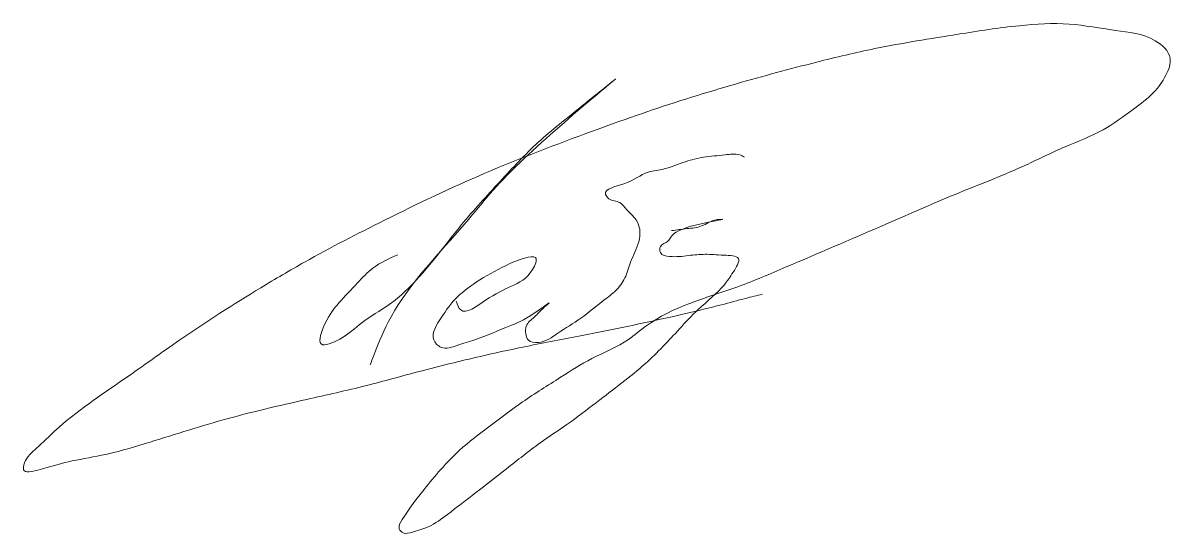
# Model space of a CAD drawing. Header units: millimetres. Extents: x 1 to 16.8, y 0.7 to 7.7.
import ezdxf

# ---------------------------------------------------------------- set-up
doc = ezdxf.new("R2010")
doc.units = ezdxf.units.MM

msp = doc.modelspace()

# ---------------------------------------------------------------- linework, layer by layer
at = {"color": 5, "lineweight": 18}
for points in [[(9.939, 4.852), (10.153, 4.879), (10.352, 4.916), (10.548, 5), (10.611, 5.007), (10.002, 4.83), (9.93, 4.764), (9.891, 4.709), (9.788, 4.635), (9.787, 4.551), (9.912, 4.497), (10.173, 4.51), (10.4, 4.527), (10.656, 4.515), (10.857, 4.468), (10.785, 4.282), (10.664, 4.11), (10.305, 3.769), (10.048, 3.503), (9.583, 3.029), (9.26, 2.763), (8.912, 2.495), (8.506, 2.192), (8.137, 1.938), (7.676, 1.582), (7.255, 1.256), (6.867, 0.957), (6.61, 0.79), (6.385, 0.714), (6.258, 0.704), (6.206, 0.759), (6.247, 0.889), (6.548, 1.301), (7.028, 1.833), (7.451, 2.173), (7.896, 2.5), (8.419, 2.839), (8.847, 3.096), (9.35, 3.358), (9.585, 3.539), (10.85, 4.082), (11.513, 4.353), (12.818, 4.914), (13.828, 5.349), (14.756, 5.733), (15.338, 6.003), (15.858, 6.236), (16.276, 6.52), (16.551, 6.747), (16.719, 6.985), (16.778, 7.219), (16.573, 7.459), (16.027, 7.601), (15.395, 7.686), (14.71, 7.665), (13.871, 7.548), (12.729, 7.35), (11.931, 7.165), (10.833, 6.868), (10.052, 6.632), (8.858, 6.218), (7.379, 5.639), (6.003, 4.995), (4.908, 4.42), (4.306, 4.068), (3.198, 3.353), (2.436, 2.817), (1.484, 2.104), (1.232, 1.866), (1.067, 1.663), (1.054, 1.568), (1.251, 1.566), (1.668, 1.679), (2.121, 1.768), (2.722, 1.929), (3.789, 2.254), (4.936, 2.535), (5.752, 2.725), (6.485, 2.92), (7.32, 3.126), (7.899, 3.253), (8.668, 3.404), (10.132, 3.713), (10.624, 3.834), (10.957, 3.922), (11.186, 3.98)], [(6.188, 4.521), (5.843, 4.338), (5.635, 4.136), (5.378, 3.86), (5.191, 3.581), (5.135, 3.296), (5.391, 3.364), (5.691, 3.588), (6.069, 3.839), (6.287, 4.019), (7.025, 4.891), (7.551, 5.488), (8.077, 6.032), (8.686, 6.542), (9.142, 6.909), (7.809, 5.736), (7.096, 4.937), (6.095, 3.671), (5.855, 3.136), (5.808, 3.01)], [(6.987, 3.886), (7.048, 3.763), (7.39, 3.898), (7.746, 4.091), (8.034, 4.317), (8.075, 4.481), (7.93, 4.476), (7.662, 4.369), (7.262, 4.145), (6.972, 3.91), (6.755, 3.615), (6.676, 3.363), (6.781, 3.25), (6.999, 3.277), (7.244, 3.355), (7.705, 3.537), (8.071, 3.728), (8.257, 3.856), (8.198, 3.804), (8.056, 3.665), (7.948, 3.543), (7.942, 3.437), (7.973, 3.352), (8.113, 3.317), (8.381, 3.445), (8.694, 3.649), (9.018, 3.901), (9.174, 4.028), (9.299, 4.202), (9.379, 4.42), (9.489, 4.696), (9.498, 4.898), (9.432, 5.029), (9.328, 5.138), (9.23, 5.236), (9.079, 5.29), (9.036, 5.35), (9.285, 5.493), (9.621, 5.655), (9.838, 5.699), (10.133, 5.798), (10.378, 5.859), (10.674, 5.892), (10.871, 5.892), (10.941, 5.862)]]:
    msp.add_spline(points, degree=3, dxfattribs=at)

doc.saveas('drawing.dxf')
